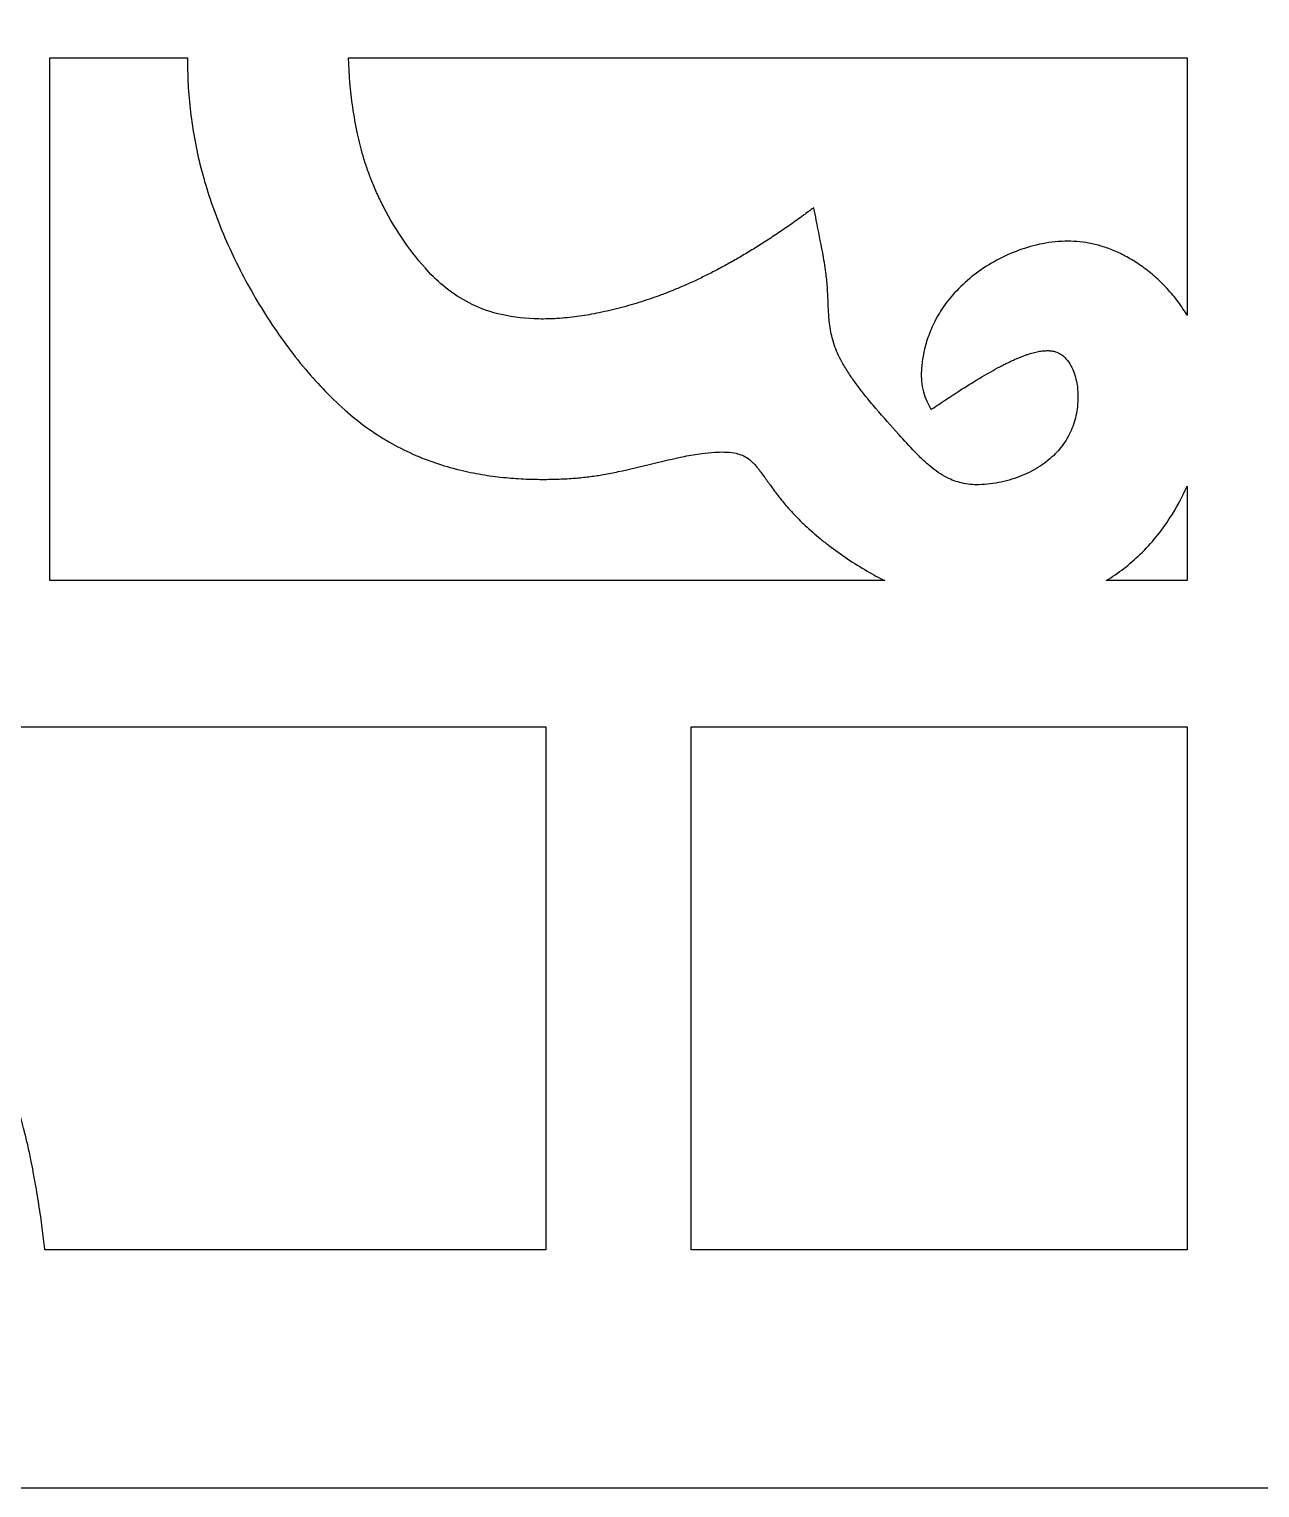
# Model space of a CAD drawing. Header units: centimetres. Extents: x -27 to -20.3, y -9 to 9.
# Drawn here: x -25.649 to -23.642, y -9 to -6.621 of the extents above; entities that cross this region are included whole.
import ezdxf

# ---------------------------------------------------------------- set-up
doc = ezdxf.new("R2010")
doc.units = ezdxf.units.CM
doc.header["$MEASUREMENT"] = 0
doc.layers.add('layer 1', color=7, linetype='Continuous')

msp = doc.modelspace()

# ---------------------------------------------------------------- linework, layer by layer
at = {"layer": 'layer 1', "color": 250}
for points, knots in [([(-20.28417, 9.00077), (-20.28417, 3.00045), (-20.28417, -2.99988), (-20.28417, -9.00021), (-20.28417, -9.00021), (-22.52248, -9.00021), (-24.76082, -9.00021), (-26.99914, -9.00021), (-26.99914, -9.00021), (-26.99914, -2.99988), (-26.99914, 3.00045), (-26.99914, 9.00077), (-26.99914, 9.00077), (-24.76082, 9.00077), (-22.52248, 9.00077), (-20.28417, 9.00077)], [0, 0, 0, 0, 0.2, 0.2, 0.2, 0.2, 0.4, 0.4, 0.4, 0.4, 0.6, 0.6, 0.6, 0.6, 1, 1, 1, 1]), ([(-26.13661, -8.08101), (-26.13159, -8.07943), (-26.12648, -8.07803), (-26.12138, -8.07676), (-26.12138, -8.07676), (-26.11349, -8.07485), (-26.10552, -8.07333), (-26.09749, -8.07223), (-26.09749, -8.07223), (-26.08942, -8.07112), (-26.08131, -8.07044), (-26.07318, -8.07019), (-26.07318, -8.07019), (-26.05958, -8.06974), (-26.046, -8.07039), (-26.03254, -8.07216), (-26.03254, -8.07216), (-26.01514, -8.07444), (-25.99788, -8.0778), (-25.98085, -8.0822), (-25.98085, -8.0822), (-25.94596, -8.09124), (-25.91205, -8.10364), (-25.87952, -8.11927), (-25.87952, -8.11927), (-25.85227, -8.13235), (-25.82671, -8.14858), (-25.80321, -8.16769), (-25.80321, -8.16769), (-25.77905, -8.18732), (-25.75761, -8.20993), (-25.73927, -8.23515), (-25.73927, -8.23515), (-25.7185, -8.26371), (-25.70106, -8.29446), (-25.68722, -8.32698), (-25.68722, -8.32698), (-25.68136, -8.34074), (-25.67604, -8.35472), (-25.67138, -8.36892), (-25.67138, -8.36892), (-25.66582, -8.38567), (-25.66089, -8.40258), (-25.65653, -8.41967), (-25.65653, -8.41967), (-25.65469, -8.42679), (-25.65299, -8.43395), (-25.65134, -8.44113), (-25.65134, -8.44113), (-25.64952, -8.44911), (-25.64778, -8.4571), (-25.64615, -8.46512), (-25.64615, -8.46512), (-25.6448, -8.47169), (-25.64353, -8.47826), (-25.64228, -8.48485), (-25.64228, -8.48485), (-25.6408, -8.49264), (-25.63941, -8.50046), (-25.63807, -8.50826), (-25.63807, -8.50826), (-25.6359, -8.52152), (-25.63377, -8.53476), (-25.63163, -8.54803), (-25.63163, -8.54803), (-25.63066, -8.55438), (-25.62974, -8.56075), (-25.62886, -8.5671), (-25.62886, -8.5671), (-25.62804, -8.57311), (-25.62726, -8.57913), (-25.62651, -8.58514), (-25.62651, -8.58514), (-25.62576, -8.59098), (-25.62509, -8.59682), (-25.62442, -8.60268), (-25.62442, -8.60268), (-25.6241, -8.60573), (-25.62377, -8.60878), (-25.62346, -8.61182), (-25.62346, -8.61182), (-25.35106, -8.61182), (-25.07871, -8.61182), (-24.80634, -8.61182), (-24.80634, -8.61182), (-24.80634, -8.32757), (-24.80634, -8.04334), (-24.80634, -7.75909), (-24.80634, -7.75909), (-25.15062, -7.75909), (-25.49492, -7.75909), (-25.83918, -7.75909), (-25.83918, -7.75909), (-25.84345, -7.75909), (-25.84768, -7.75909), (-25.8519, -7.75909), (-25.8519, -7.75909), (-25.8521, -7.75909), (-25.85229, -7.75909), (-25.8525, -7.75909), (-25.8525, -7.75909), (-25.8525, -7.75888), (-25.8525, -7.75868), (-25.8525, -7.75848), (-25.8525, -7.75848), (-25.8525, -7.75422), (-25.8525, -7.74995), (-25.8525, -7.74569), (-25.8525, -7.74569), (-25.8525, -7.73197), (-25.8525, -7.71825), (-25.8525, -7.70453), (-25.8525, -7.70453), (-25.8525, -7.6476), (-25.8525, -7.59069), (-25.8525, -7.53377), (-25.8525, -7.53377), (-25.8525, -7.24507), (-25.8525, -6.95635), (-25.8525, -6.66766), (-25.8525, -6.66766), (-26.1222, -6.66766), (-26.39188, -6.66766), (-26.66156, -6.66766), (-26.66156, -6.66766), (-26.66156, -6.96663), (-26.66156, -7.26562), (-26.66156, -7.5646), (-26.66156, -7.5646), (-26.6593, -7.56485), (-26.65705, -7.5651), (-26.65478, -7.56536), (-26.65478, -7.56536), (-26.64897, -7.56602), (-26.64317, -7.56671), (-26.63736, -7.56744), (-26.63736, -7.56744), (-26.6314, -7.56821), (-26.62541, -7.569), (-26.61944, -7.56984), (-26.61944, -7.56984), (-26.61316, -7.57071), (-26.60692, -7.57162), (-26.60065, -7.57258), (-26.60065, -7.57258), (-26.58747, -7.57473), (-26.57431, -7.5769), (-26.56114, -7.57906), (-26.56114, -7.57906), (-26.55333, -7.58043), (-26.54556, -7.58185), (-26.53776, -7.58333), (-26.53776, -7.58333), (-26.53121, -7.58457), (-26.52465, -7.58587), (-26.51815, -7.58722), (-26.51815, -7.58722), (-26.51017, -7.58887), (-26.50226, -7.59062), (-26.49433, -7.59244), (-26.49433, -7.59244), (-26.48719, -7.59411), (-26.48009, -7.59584), (-26.473, -7.59768), (-26.473, -7.59768), (-26.45603, -7.60206), (-26.4392, -7.60704), (-26.42259, -7.61262), (-26.42259, -7.61262), (-26.40848, -7.61736), (-26.39461, -7.62266), (-26.38095, -7.62856), (-26.38095, -7.62856), (-26.34863, -7.64252), (-26.31809, -7.66007), (-26.28971, -7.68098), (-26.28971, -7.68098), (-26.26467, -7.69943), (-26.24222, -7.72102), (-26.22268, -7.74535), (-26.22268, -7.74535), (-26.20374, -7.76901), (-26.18763, -7.79475), (-26.17462, -7.82219), (-26.17462, -7.82219), (-26.15908, -7.85493), (-26.14678, -7.88905), (-26.1378, -7.92421), (-26.1378, -7.92421), (-26.13344, -7.94132), (-26.13009, -7.95869), (-26.12784, -7.97623), (-26.12784, -7.97623), (-26.12608, -7.9898), (-26.12541, -8.00346), (-26.12587, -8.01714), (-26.12587, -8.01714), (-26.12612, -8.02533), (-26.12679, -8.0335), (-26.1279, -8.04161), (-26.1279, -8.04161), (-26.12899, -8.0497), (-26.1305, -8.05773), (-26.13239, -8.06566), (-26.13239, -8.06566), (-26.13364, -8.07081), (-26.13504, -8.07593), (-26.13661, -8.08101)], [0, 0, 0, 0, 0.0188679, 0.0188679, 0.0188679, 0.0188679, 0.0377358, 0.0377358, 0.0377358, 0.0377358, 0.0566038, 0.0566038, 0.0566038, 0.0566038, 0.0754717, 0.0754717, 0.0754717, 0.0754717, 0.0943396, 0.0943396, 0.0943396, 0.0943396, 0.1132075, 0.1132075, 0.1132075, 0.1132075, 0.1320755, 0.1320755, 0.1320755, 0.1320755, 0.1509434, 0.1509434, 0.1509434, 0.1509434, 0.1698113, 0.1698113, 0.1698113, 0.1698113, 0.1886792, 0.1886792, 0.1886792, 0.1886792, 0.2075472, 0.2075472, 0.2075472, 0.2075472, 0.2264151, 0.2264151, 0.2264151, 0.2264151, 0.245283, 0.245283, 0.245283, 0.245283, 0.2641509, 0.2641509, 0.2641509, 0.2641509, 0.2830189, 0.2830189, 0.2830189, 0.2830189, 0.3018868, 0.3018868, 0.3018868, 0.3018868, 0.3207547, 0.3207547, 0.3207547, 0.3207547, 0.3396226, 0.3396226, 0.3396226, 0.3396226, 0.3584906, 0.3584906, 0.3584906, 0.3584906, 0.3773585, 0.3773585, 0.3773585, 0.3773585, 0.3962264, 0.3962264, 0.3962264, 0.3962264, 0.4150943, 0.4150943, 0.4150943, 0.4150943, 0.4339623, 0.4339623, 0.4339623, 0.4339623, 0.4528302, 0.4528302, 0.4528302, 0.4528302, 0.4716981, 0.4716981, 0.4716981, 0.4716981, 0.490566, 0.490566, 0.490566, 0.490566, 0.509434, 0.509434, 0.509434, 0.509434, 0.5283019, 0.5283019, 0.5283019, 0.5283019, 0.5471698, 0.5471698, 0.5471698, 0.5471698, 0.5660377, 0.5660377, 0.5660377, 0.5660377, 0.5849057, 0.5849057, 0.5849057, 0.5849057, 0.6037736, 0.6037736, 0.6037736, 0.6037736, 0.6226415, 0.6226415, 0.6226415, 0.6226415, 0.6415094, 0.6415094, 0.6415094, 0.6415094, 0.6603774, 0.6603774, 0.6603774, 0.6603774, 0.6792453, 0.6792453, 0.6792453, 0.6792453, 0.6981132, 0.6981132, 0.6981132, 0.6981132, 0.7169811, 0.7169811, 0.7169811, 0.7169811, 0.7358491, 0.7358491, 0.7358491, 0.7358491, 0.754717, 0.754717, 0.754717, 0.754717, 0.7735849, 0.7735849, 0.7735849, 0.7735849, 0.7924528, 0.7924528, 0.7924528, 0.7924528, 0.8113208, 0.8113208, 0.8113208, 0.8113208, 0.8301887, 0.8301887, 0.8301887, 0.8301887, 0.8490566, 0.8490566, 0.8490566, 0.8490566, 0.8679245, 0.8679245, 0.8679245, 0.8679245, 0.8867925, 0.8867925, 0.8867925, 0.8867925, 0.9056604, 0.9056604, 0.9056604, 0.9056604, 0.9245283, 0.9245283, 0.9245283, 0.9245283, 0.9433962, 0.9433962, 0.9433962, 0.9433962, 0.9622642, 0.9622642, 0.9622642, 0.9622642, 1, 1, 1, 1]), ([(-24.25336, -7.52038), (-24.26309, -7.51545), (-24.27269, -7.51025), (-24.28214, -7.50477), (-24.28214, -7.50477), (-24.29298, -7.49846), (-24.30362, -7.49181), (-24.31406, -7.48484), (-24.31406, -7.48484), (-24.32443, -7.47788), (-24.33458, -7.47059), (-24.34448, -7.46299), (-24.34448, -7.46299), (-24.34913, -7.45944), (-24.35367, -7.45584), (-24.35819, -7.45215), (-24.35819, -7.45215), (-24.36251, -7.44862), (-24.36678, -7.44502), (-24.371, -7.44134), (-24.371, -7.44134), (-24.37505, -7.43778), (-24.37909, -7.43417), (-24.38303, -7.43048), (-24.38303, -7.43048), (-24.38667, -7.42707), (-24.39028, -7.42361), (-24.39382, -7.42008), (-24.39382, -7.42008), (-24.39705, -7.41681), (-24.40024, -7.41349), (-24.40339, -7.41012), (-24.40339, -7.41012), (-24.40656, -7.40675), (-24.40961, -7.40331), (-24.41263, -7.39984), (-24.41263, -7.39984), (-24.41519, -7.39689), (-24.41772, -7.39389), (-24.42021, -7.39084), (-24.42021, -7.39084), (-24.42282, -7.38762), (-24.42541, -7.38437), (-24.42795, -7.38108), (-24.42795, -7.38108), (-24.42985, -7.37862), (-24.43173, -7.37616), (-24.43358, -7.37367), (-24.43358, -7.37367), (-24.43594, -7.37049), (-24.43827, -7.36729), (-24.44058, -7.36407), (-24.44058, -7.36407), (-24.44413, -7.3591), (-24.44771, -7.35413), (-24.45128, -7.34917), (-24.45128, -7.34917), (-24.45312, -7.34661), (-24.45502, -7.34406), (-24.45693, -7.34155), (-24.45693, -7.34155), (-24.45815, -7.33993), (-24.4594, -7.33833), (-24.46067, -7.33675), (-24.46067, -7.33675), (-24.46226, -7.33482), (-24.4639, -7.33292), (-24.46557, -7.33107), (-24.46557, -7.33107), (-24.46683, -7.32965), (-24.46815, -7.3283), (-24.4695, -7.327), (-24.4695, -7.327), (-24.4724, -7.32418), (-24.47557, -7.32167), (-24.47895, -7.31949), (-24.47895, -7.31949), (-24.48181, -7.31764), (-24.48489, -7.31612), (-24.48806, -7.31497), (-24.48806, -7.31497), (-24.49156, -7.31367), (-24.49512, -7.31273), (-24.49881, -7.31212), (-24.49881, -7.31212), (-24.50434, -7.31121), (-24.50991, -7.31069), (-24.51553, -7.31053), (-24.51553, -7.31053), (-24.52066, -7.3104), (-24.52579, -7.31051), (-24.53092, -7.31083), (-24.53092, -7.31083), (-24.53789, -7.31128), (-24.54486, -7.31197), (-24.5518, -7.3129), (-24.5518, -7.3129), (-24.5613, -7.31415), (-24.5707, -7.31576), (-24.58007, -7.31768), (-24.58007, -7.31768), (-24.59788, -7.32136), (-24.61562, -7.32535), (-24.63329, -7.3297), (-24.63329, -7.3297), (-24.65153, -7.33418), (-24.66979, -7.33847), (-24.68811, -7.34255), (-24.68811, -7.34255), (-24.69604, -7.34433), (-24.70402, -7.3459), (-24.71202, -7.34728), (-24.71202, -7.34728), (-24.71558, -7.34787), (-24.71917, -7.34845), (-24.72278, -7.34899), (-24.72278, -7.34899), (-24.72628, -7.34953), (-24.72983, -7.35001), (-24.73333, -7.35047), (-24.73333, -7.35047), (-24.7371, -7.35096), (-24.74087, -7.3514), (-24.74467, -7.35181), (-24.74467, -7.35181), (-24.7485, -7.35223), (-24.75233, -7.3526), (-24.75616, -7.35293), (-24.75616, -7.35293), (-24.76021, -7.35328), (-24.76428, -7.35358), (-24.76834, -7.35385), (-24.76834, -7.35385), (-24.77254, -7.35412), (-24.77679, -7.35434), (-24.781, -7.35453), (-24.781, -7.35453), (-24.78542, -7.35471), (-24.78981, -7.35485), (-24.79427, -7.35496), (-24.79427, -7.35496), (-24.79892, -7.35506), (-24.80359, -7.35512), (-24.80828, -7.35513), (-24.80828, -7.35513), (-24.81341, -7.35515), (-24.81855, -7.3551), (-24.82368, -7.35501), (-24.82368, -7.35501), (-24.82857, -7.35492), (-24.8335, -7.35477), (-24.83841, -7.35457), (-24.83841, -7.35457), (-24.84396, -7.35434), (-24.84952, -7.35403), (-24.85505, -7.35367), (-24.85505, -7.35367), (-24.86042, -7.3533), (-24.86575, -7.35285), (-24.87112, -7.35236), (-24.87112, -7.35236), (-24.87703, -7.3518), (-24.88293, -7.35114), (-24.88884, -7.35039), (-24.88884, -7.35039), (-24.89453, -7.34966), (-24.90024, -7.34886), (-24.90593, -7.34794), (-24.90593, -7.34794), (-24.91215, -7.34696), (-24.9183, -7.34586), (-24.92446, -7.34466), (-24.92446, -7.34466), (-24.93044, -7.34348), (-24.93643, -7.3422), (-24.94238, -7.34079), (-24.94238, -7.34079), (-24.95558, -7.33768), (-24.96864, -7.33402), (-24.98154, -7.32981), (-24.98154, -7.32981), (-24.99389, -7.32576), (-25.0061, -7.32116), (-25.01804, -7.31604), (-25.01804, -7.31604), (-25.0315, -7.31025), (-25.04464, -7.3038), (-25.05743, -7.29667), (-25.05743, -7.29667), (-25.07003, -7.28964), (-25.08226, -7.28196), (-25.09402, -7.27366), (-25.09402, -7.27366), (-25.10613, -7.26512), (-25.11781, -7.256), (-25.129, -7.24629), (-25.129, -7.24629), (-25.14181, -7.23523), (-25.15413, -7.22359), (-25.16593, -7.21145), (-25.16593, -7.21145), (-25.17715, -7.19989), (-25.18796, -7.18792), (-25.19829, -7.17556), (-25.19829, -7.17556), (-25.20965, -7.16203), (-25.22053, -7.14814), (-25.23094, -7.13389), (-25.23094, -7.13389), (-25.25114, -7.10629), (-25.26969, -7.07755), (-25.28653, -7.04777), (-25.28653, -7.04777), (-25.3035, -7.01779), (-25.31874, -6.98688), (-25.33216, -6.95512), (-25.33216, -6.95512), (-25.33861, -6.93989), (-25.34459, -6.92444), (-25.35009, -6.90882), (-25.35009, -6.90882), (-25.35532, -6.89397), (-25.36008, -6.87895), (-25.36437, -6.86377), (-25.36437, -6.86377), (-25.36862, -6.84869), (-25.37237, -6.83345), (-25.37562, -6.81811), (-25.37562, -6.81811), (-25.37882, -6.803), (-25.38151, -6.78777), (-25.3837, -6.77249), (-25.3837, -6.77249), (-25.38796, -6.74272), (-25.39027, -6.71274), (-25.39062, -6.68267), (-25.39062, -6.68267), (-25.39066, -6.67766), (-25.39069, -6.67265), (-25.39065, -6.66766), (-25.39065, -6.66766), (-25.46556, -6.66766), (-25.54048, -6.66766), (-25.61541, -6.66766), (-25.61541, -6.66766), (-25.61541, -6.95189), (-25.61541, -7.23614), (-25.61541, -7.52038), (-25.61541, -7.52038), (-25.1614, -7.52038), (-24.70736, -7.52038), (-24.25336, -7.52038)], [0, 0, 0, 0, 0.015625, 0.015625, 0.015625, 0.015625, 0.03125, 0.03125, 0.03125, 0.03125, 0.046875, 0.046875, 0.046875, 0.046875, 0.0625, 0.0625, 0.0625, 0.0625, 0.078125, 0.078125, 0.078125, 0.078125, 0.09375, 0.09375, 0.09375, 0.09375, 0.109375, 0.109375, 0.109375, 0.109375, 0.125, 0.125, 0.125, 0.125, 0.140625, 0.140625, 0.140625, 0.140625, 0.15625, 0.15625, 0.15625, 0.15625, 0.171875, 0.171875, 0.171875, 0.171875, 0.1875, 0.1875, 0.1875, 0.1875, 0.203125, 0.203125, 0.203125, 0.203125, 0.21875, 0.21875, 0.21875, 0.21875, 0.234375, 0.234375, 0.234375, 0.234375, 0.25, 0.25, 0.25, 0.25, 0.265625, 0.265625, 0.265625, 0.265625, 0.28125, 0.28125, 0.28125, 0.28125, 0.296875, 0.296875, 0.296875, 0.296875, 0.3125, 0.3125, 0.3125, 0.3125, 0.328125, 0.328125, 0.328125, 0.328125, 0.34375, 0.34375, 0.34375, 0.34375, 0.359375, 0.359375, 0.359375, 0.359375, 0.375, 0.375, 0.375, 0.375, 0.390625, 0.390625, 0.390625, 0.390625, 0.40625, 0.40625, 0.40625, 0.40625, 0.421875, 0.421875, 0.421875, 0.421875, 0.4375, 0.4375, 0.4375, 0.4375, 0.453125, 0.453125, 0.453125, 0.453125, 0.46875, 0.46875, 0.46875, 0.46875, 0.484375, 0.484375, 0.484375, 0.484375, 0.5, 0.5, 0.5, 0.5, 0.515625, 0.515625, 0.515625, 0.515625, 0.53125, 0.53125, 0.53125, 0.53125, 0.546875, 0.546875, 0.546875, 0.546875, 0.5625, 0.5625, 0.5625, 0.5625, 0.578125, 0.578125, 0.578125, 0.578125, 0.59375, 0.59375, 0.59375, 0.59375, 0.609375, 0.609375, 0.609375, 0.609375, 0.625, 0.625, 0.625, 0.625, 0.640625, 0.640625, 0.640625, 0.640625, 0.65625, 0.65625, 0.65625, 0.65625, 0.671875, 0.671875, 0.671875, 0.671875, 0.6875, 0.6875, 0.6875, 0.6875, 0.703125, 0.703125, 0.703125, 0.703125, 0.71875, 0.71875, 0.71875, 0.71875, 0.734375, 0.734375, 0.734375, 0.734375, 0.75, 0.75, 0.75, 0.75, 0.765625, 0.765625, 0.765625, 0.765625, 0.78125, 0.78125, 0.78125, 0.78125, 0.796875, 0.796875, 0.796875, 0.796875, 0.8125, 0.8125, 0.8125, 0.8125, 0.828125, 0.828125, 0.828125, 0.828125, 0.84375, 0.84375, 0.84375, 0.84375, 0.859375, 0.859375, 0.859375, 0.859375, 0.875, 0.875, 0.875, 0.875, 0.890625, 0.890625, 0.890625, 0.890625, 0.90625, 0.90625, 0.90625, 0.90625, 0.921875, 0.921875, 0.921875, 0.921875, 0.9375, 0.9375, 0.9375, 0.9375, 0.953125, 0.953125, 0.953125, 0.953125, 0.96875, 0.96875, 0.96875, 0.96875, 1, 1, 1, 1]), ([(-24.23046, -7.28192), (-24.22168, -7.29146), (-24.21288, -7.30102), (-24.20409, -7.31056), (-24.20409, -7.31056), (-24.19956, -7.31527), (-24.19492, -7.31986), (-24.19017, -7.32434), (-24.19017, -7.32434), (-24.1867, -7.32763), (-24.18313, -7.3308), (-24.17948, -7.33385), (-24.17948, -7.33385), (-24.17101, -7.34093), (-24.16179, -7.34708), (-24.15204, -7.35221), (-24.15204, -7.35221), (-24.14446, -7.35618), (-24.13646, -7.35912), (-24.12812, -7.361), (-24.12812, -7.361), (-24.11884, -7.3631), (-24.10932, -7.36407), (-24.0998, -7.36386), (-24.0998, -7.36386), (-24.08758, -7.3636), (-24.07542, -7.36215), (-24.06347, -7.35954), (-24.06347, -7.35954), (-24.05178, -7.35696), (-24.04038, -7.35339), (-24.02932, -7.34886), (-24.02932, -7.34886), (-24.01908, -7.34466), (-24.00931, -7.33954), (-24.00001, -7.33353), (-24.00001, -7.33353), (-23.99117, -7.32782), (-23.983, -7.32119), (-23.97556, -7.31373), (-23.97556, -7.31373), (-23.96875, -7.3069), (-23.96276, -7.29936), (-23.95766, -7.29117), (-23.95766, -7.29117), (-23.95268, -7.28313), (-23.9486, -7.27458), (-23.94557, -7.26561), (-23.94557, -7.26561), (-23.94238, -7.25627), (-23.94024, -7.24663), (-23.93919, -7.2368), (-23.93919, -7.2368), (-23.93804, -7.22615), (-23.93804, -7.21547), (-23.93923, -7.20482), (-23.93923, -7.20482), (-23.94019, -7.19592), (-23.94229, -7.18723), (-23.94547, -7.17888), (-23.94547, -7.17888), (-23.94865, -7.17049), (-23.95343, -7.16292), (-23.95957, -7.15645), (-23.95957, -7.15645), (-23.96382, -7.152), (-23.96904, -7.14878), (-23.97489, -7.14698), (-23.97489, -7.14698), (-23.97659, -7.14644), (-23.97834, -7.14606), (-23.98008, -7.14578), (-23.98008, -7.14578), (-23.98212, -7.14544), (-23.98421, -7.14524), (-23.98627, -7.14517), (-23.98627, -7.14517), (-23.98846, -7.14509), (-23.99065, -7.14514), (-23.99283, -7.1453), (-23.99283, -7.1453), (-23.99549, -7.14549), (-23.9982, -7.14582), (-24.00087, -7.14627), (-24.00087, -7.14627), (-24.00361, -7.14674), (-24.00633, -7.14731), (-24.00902, -7.14799), (-24.00902, -7.14799), (-24.01236, -7.14883), (-24.01568, -7.14978), (-24.01895, -7.15083), (-24.01895, -7.15083), (-24.02061, -7.15138), (-24.02224, -7.15193), (-24.02389, -7.15252), (-24.02389, -7.15252), (-24.02571, -7.15315), (-24.02753, -7.15383), (-24.02934, -7.15452), (-24.02934, -7.15452), (-24.03115, -7.15523), (-24.03293, -7.15593), (-24.03474, -7.15669), (-24.03474, -7.15669), (-24.03671, -7.1575), (-24.03865, -7.15833), (-24.04062, -7.15918), (-24.04062, -7.15918), (-24.04256, -7.16005), (-24.04452, -7.16092), (-24.04646, -7.16182), (-24.04646, -7.16182), (-24.04859, -7.1628), (-24.05069, -7.16382), (-24.05281, -7.16482), (-24.05281, -7.16482), (-24.05493, -7.16586), (-24.05701, -7.1669), (-24.0591, -7.16796), (-24.0591, -7.16796), (-24.06133, -7.1691), (-24.06355, -7.17023), (-24.06576, -7.17141), (-24.06576, -7.17141), (-24.07553, -7.17688), (-24.0853, -7.18237), (-24.09504, -7.18783), (-24.09504, -7.18783), (-24.10606, -7.19464), (-24.11706, -7.20145), (-24.12809, -7.20825), (-24.12809, -7.20825), (-24.14055, -7.21647), (-24.15299, -7.22471), (-24.16543, -7.23293), (-24.16543, -7.23293), (-24.16944, -7.23558), (-24.17346, -7.23824), (-24.17751, -7.2409), (-24.17751, -7.2409), (-24.17769, -7.24102), (-24.17788, -7.24115), (-24.17807, -7.24127), (-24.17807, -7.24127), (-24.17816, -7.24107), (-24.17824, -7.24087), (-24.17834, -7.24067), (-24.17834, -7.24067), (-24.18046, -7.2363), (-24.18257, -7.23195), (-24.18467, -7.2276), (-24.18467, -7.2276), (-24.18703, -7.22271), (-24.18889, -7.21764), (-24.19029, -7.2124), (-24.19029, -7.2124), (-24.19181, -7.20672), (-24.19282, -7.2009), (-24.19335, -7.19502), (-24.19335, -7.19502), (-24.19363, -7.19194), (-24.19379, -7.18887), (-24.19383, -7.18577), (-24.19383, -7.18577), (-24.19386, -7.18242), (-24.19379, -7.17906), (-24.19362, -7.17571), (-24.19362, -7.17571), (-24.1934, -7.17229), (-24.19309, -7.16887), (-24.19268, -7.16547), (-24.19268, -7.16547), (-24.19221, -7.1617), (-24.19165, -7.15795), (-24.19095, -7.15421), (-24.19095, -7.15421), (-24.19022, -7.15016), (-24.18936, -7.14613), (-24.18838, -7.14211), (-24.18838, -7.14211), (-24.1874, -7.13811), (-24.18632, -7.13416), (-24.1851, -7.13021), (-24.1851, -7.13021), (-24.18373, -7.12578), (-24.18222, -7.12138), (-24.18057, -7.11704), (-24.18057, -7.11704), (-24.17892, -7.11272), (-24.17713, -7.10847), (-24.17517, -7.10428), (-24.17517, -7.10428), (-24.17089, -7.09496), (-24.1659, -7.08601), (-24.16026, -7.07745), (-24.16026, -7.07745), (-24.15721, -7.07278), (-24.15393, -7.06824), (-24.15048, -7.06383), (-24.15048, -7.06383), (-24.14698, -7.05937), (-24.1433, -7.05505), (-24.13944, -7.05088), (-24.13944, -7.05088), (-24.12188, -7.03183), (-24.1017, -7.0156), (-24.07936, -7.00253), (-24.07936, -7.00253), (-24.05651, -6.98914), (-24.03199, -6.9792), (-24.00629, -6.97293), (-24.00629, -6.97293), (-23.9927, -6.96958), (-23.97882, -6.96757), (-23.96485, -6.96687), (-23.96485, -6.96687), (-23.95175, -6.96622), (-23.93864, -6.96691), (-23.92566, -6.96894), (-23.92566, -6.96894), (-23.9187, -6.97004), (-23.9118, -6.97151), (-23.905, -6.97336), (-23.905, -6.97336), (-23.89802, -6.97526), (-23.89115, -6.97755), (-23.8844, -6.98015), (-23.8844, -6.98015), (-23.87744, -6.9829), (-23.87057, -6.98598), (-23.86394, -6.98944), (-23.86394, -6.98944), (-23.85681, -6.99311), (-23.84992, -6.99713), (-23.84321, -7.00148), (-23.84321, -7.00148), (-23.83601, -7.00613), (-23.82911, -7.01113), (-23.82241, -7.01646), (-23.82241, -7.01646), (-23.81563, -7.02186), (-23.80914, -7.0276), (-23.80291, -7.03363), (-23.80291, -7.03363), (-23.79613, -7.0402), (-23.78969, -7.04714), (-23.78362, -7.05442), (-23.78362, -7.05442), (-23.77769, -7.06155), (-23.77212, -7.069), (-23.76699, -7.07675), (-23.76699, -7.07675), (-23.76463, -7.08028), (-23.76238, -7.0839), (-23.7602, -7.08759), (-23.7602, -7.08759), (-23.7602, -6.9476), (-23.7602, -6.80762), (-23.7602, -6.66766), (-23.7602, -6.66766), (-24.21616, -6.66766), (-24.67212, -6.66766), (-25.12808, -6.66766), (-25.12808, -6.66766), (-25.12721, -6.69451), (-25.1249, -6.72129), (-25.1211, -6.74789), (-25.1211, -6.74789), (-25.11903, -6.76247), (-25.11649, -6.77698), (-25.11345, -6.79139), (-25.11345, -6.79139), (-25.11092, -6.80345), (-25.10792, -6.8154), (-25.10444, -6.82722), (-25.10444, -6.82722), (-25.1024, -6.83419), (-25.10021, -6.84112), (-25.09782, -6.84798), (-25.09782, -6.84798), (-25.09545, -6.85487), (-25.09291, -6.86169), (-25.09023, -6.86845), (-25.09023, -6.86845), (-25.08734, -6.87567), (-25.08427, -6.88284), (-25.08103, -6.88991), (-25.08103, -6.88991), (-25.07764, -6.89733), (-25.07409, -6.90465), (-25.07038, -6.91188), (-25.07038, -6.91188), (-25.05076, -6.94997), (-25.02631, -6.98509), (-24.99742, -7.01662), (-24.99742, -7.01662), (-24.97718, -7.0387), (-24.95324, -7.05663), (-24.92638, -7.06974), (-24.92638, -7.06974), (-24.91115, -7.07719), (-24.89512, -7.08277), (-24.87858, -7.08641), (-24.87858, -7.08641), (-24.85851, -7.09081), (-24.83809, -7.09319), (-24.81753, -7.09351), (-24.81753, -7.09351), (-24.8077, -7.09366), (-24.79791, -7.09344), (-24.78811, -7.09281), (-24.78811, -7.09281), (-24.77706, -7.09212), (-24.76607, -7.09101), (-24.75509, -7.08952), (-24.75509, -7.08952), (-24.74457, -7.08809), (-24.73411, -7.08636), (-24.7237, -7.0843), (-24.7237, -7.0843), (-24.71203, -7.082), (-24.70045, -7.07938), (-24.68894, -7.07645), (-24.68894, -7.07645), (-24.67734, -7.0735), (-24.66584, -7.07023), (-24.65443, -7.06669), (-24.65443, -7.06669), (-24.64291, -7.0631), (-24.63147, -7.0592), (-24.62014, -7.05502), (-24.62014, -7.05502), (-24.6142, -7.05283), (-24.60827, -7.05056), (-24.60242, -7.04823), (-24.60242, -7.04823), (-24.5964, -7.04583), (-24.59043, -7.04334), (-24.58447, -7.04079), (-24.58447, -7.04079), (-24.57839, -7.03819), (-24.57232, -7.03549), (-24.56631, -7.0327), (-24.56631, -7.0327), (-24.56008, -7.02985), (-24.55391, -7.0269), (-24.54774, -7.02388), (-24.54774, -7.02388), (-24.54146, -7.02079), (-24.53519, -7.01763), (-24.52899, -7.01438), (-24.52899, -7.01438), (-24.52252, -7.011), (-24.51609, -7.00755), (-24.50973, -7.00402), (-24.50973, -7.00402), (-24.50319, -7.00043), (-24.4967, -6.99675), (-24.4903, -6.99299), (-24.4903, -6.99299), (-24.48354, -6.98906), (-24.47683, -6.98505), (-24.47021, -6.98098), (-24.47021, -6.98098), (-24.4634, -6.97682), (-24.45668, -6.97258), (-24.44997, -6.96829), (-24.44997, -6.96829), (-24.44293, -6.96376), (-24.43594, -6.95917), (-24.429, -6.95448), (-24.429, -6.95448), (-24.42191, -6.94973), (-24.41489, -6.94491), (-24.40792, -6.94001), (-24.40792, -6.94001), (-24.40053, -6.93484), (-24.3932, -6.9296), (-24.38593, -6.92429), (-24.38593, -6.92429), (-24.38055, -6.92038), (-24.37522, -6.91648), (-24.36987, -6.91257), (-24.36987, -6.91257), (-24.36961, -6.91239), (-24.36936, -6.91222), (-24.3691, -6.91203), (-24.3691, -6.91203), (-24.36906, -6.91233), (-24.36899, -6.91264), (-24.36893, -6.91294), (-24.36893, -6.91294), (-24.36764, -6.91947), (-24.36637, -6.926), (-24.36508, -6.93253), (-24.36508, -6.93253), (-24.36162, -6.95019), (-24.35813, -6.96785), (-24.35468, -6.9855), (-24.35468, -6.9855), (-24.35271, -6.99614), (-24.35098, -7.00682), (-24.34949, -7.01752), (-24.34949, -7.01752), (-24.34842, -7.02536), (-24.34759, -7.03325), (-24.34704, -7.04114), (-24.34704, -7.04114), (-24.34687, -7.04344), (-24.34672, -7.04573), (-24.34661, -7.04803), (-24.34661, -7.04803), (-24.34629, -7.05505), (-24.34596, -7.06205), (-24.34568, -7.06907), (-24.34568, -7.06907), (-24.34547, -7.07476), (-24.34518, -7.08045), (-24.3448, -7.08612), (-24.3448, -7.08612), (-24.34458, -7.08958), (-24.3443, -7.09304), (-24.34392, -7.09648), (-24.34392, -7.09648), (-24.3434, -7.10146), (-24.34271, -7.10642), (-24.34185, -7.11137), (-24.34185, -7.11137), (-24.3411, -7.11562), (-24.3402, -7.11986), (-24.33913, -7.12408), (-24.33913, -7.12408), (-24.33787, -7.12901), (-24.33639, -7.13389), (-24.33466, -7.13869), (-24.33466, -7.13869), (-24.33295, -7.14351), (-24.33098, -7.14823), (-24.32884, -7.15286), (-24.32884, -7.15286), (-24.3266, -7.1576), (-24.32418, -7.16223), (-24.32155, -7.16677), (-24.32155, -7.16677), (-24.31815, -7.1727), (-24.31455, -7.17851), (-24.31073, -7.18418), (-24.31073, -7.18418), (-24.30737, -7.18924), (-24.30387, -7.19422), (-24.30027, -7.19909), (-24.30027, -7.19909), (-24.29577, -7.20523), (-24.29112, -7.21127), (-24.28637, -7.21723), (-24.28637, -7.21723), (-24.28037, -7.2248), (-24.27418, -7.23223), (-24.26786, -7.23955), (-24.26786, -7.23955), (-24.25555, -7.2538), (-24.24308, -7.26793), (-24.23046, -7.28192)], [0, 0, 0, 0, 0.008547, 0.008547, 0.008547, 0.008547, 0.017094, 0.017094, 0.017094, 0.017094, 0.025641, 0.025641, 0.025641, 0.025641, 0.034188, 0.034188, 0.034188, 0.034188, 0.042735, 0.042735, 0.042735, 0.042735, 0.0512821, 0.0512821, 0.0512821, 0.0512821, 0.0598291, 0.0598291, 0.0598291, 0.0598291, 0.0683761, 0.0683761, 0.0683761, 0.0683761, 0.0769231, 0.0769231, 0.0769231, 0.0769231, 0.0854701, 0.0854701, 0.0854701, 0.0854701, 0.0940171, 0.0940171, 0.0940171, 0.0940171, 0.1025641, 0.1025641, 0.1025641, 0.1025641, 0.1111111, 0.1111111, 0.1111111, 0.1111111, 0.1196581, 0.1196581, 0.1196581, 0.1196581, 0.1282051, 0.1282051, 0.1282051, 0.1282051, 0.1367521, 0.1367521, 0.1367521, 0.1367521, 0.1452991, 0.1452991, 0.1452991, 0.1452991, 0.1538462, 0.1538462, 0.1538462, 0.1538462, 0.1623932, 0.1623932, 0.1623932, 0.1623932, 0.1709402, 0.1709402, 0.1709402, 0.1709402, 0.1794872, 0.1794872, 0.1794872, 0.1794872, 0.1880342, 0.1880342, 0.1880342, 0.1880342, 0.1965812, 0.1965812, 0.1965812, 0.1965812, 0.2051282, 0.2051282, 0.2051282, 0.2051282, 0.2136752, 0.2136752, 0.2136752, 0.2136752, 0.2222222, 0.2222222, 0.2222222, 0.2222222, 0.2307692, 0.2307692, 0.2307692, 0.2307692, 0.2393162, 0.2393162, 0.2393162, 0.2393162, 0.2478632, 0.2478632, 0.2478632, 0.2478632, 0.2564103, 0.2564103, 0.2564103, 0.2564103, 0.2649573, 0.2649573, 0.2649573, 0.2649573, 0.2735043, 0.2735043, 0.2735043, 0.2735043, 0.2820513, 0.2820513, 0.2820513, 0.2820513, 0.2905983, 0.2905983, 0.2905983, 0.2905983, 0.2991453, 0.2991453, 0.2991453, 0.2991453, 0.3076923, 0.3076923, 0.3076923, 0.3076923, 0.3162393, 0.3162393, 0.3162393, 0.3162393, 0.3247863, 0.3247863, 0.3247863, 0.3247863, 0.3333333, 0.3333333, 0.3333333, 0.3333333, 0.3418803, 0.3418803, 0.3418803, 0.3418803, 0.3504274, 0.3504274, 0.3504274, 0.3504274, 0.3589744, 0.3589744, 0.3589744, 0.3589744, 0.3675214, 0.3675214, 0.3675214, 0.3675214, 0.3760684, 0.3760684, 0.3760684, 0.3760684, 0.3846154, 0.3846154, 0.3846154, 0.3846154, 0.3931624, 0.3931624, 0.3931624, 0.3931624, 0.4017094, 0.4017094, 0.4017094, 0.4017094, 0.4102564, 0.4102564, 0.4102564, 0.4102564, 0.4188034, 0.4188034, 0.4188034, 0.4188034, 0.4273504, 0.4273504, 0.4273504, 0.4273504, 0.4358974, 0.4358974, 0.4358974, 0.4358974, 0.4444444, 0.4444444, 0.4444444, 0.4444444, 0.4529915, 0.4529915, 0.4529915, 0.4529915, 0.4615385, 0.4615385, 0.4615385, 0.4615385, 0.4700855, 0.4700855, 0.4700855, 0.4700855, 0.4786325, 0.4786325, 0.4786325, 0.4786325, 0.4871795, 0.4871795, 0.4871795, 0.4871795, 0.4957265, 0.4957265, 0.4957265, 0.4957265, 0.5042735, 0.5042735, 0.5042735, 0.5042735, 0.5128205, 0.5128205, 0.5128205, 0.5128205, 0.5213675, 0.5213675, 0.5213675, 0.5213675, 0.5299145, 0.5299145, 0.5299145, 0.5299145, 0.5384615, 0.5384615, 0.5384615, 0.5384615, 0.5470085, 0.5470085, 0.5470085, 0.5470085, 0.5555556, 0.5555556, 0.5555556, 0.5555556, 0.5641026, 0.5641026, 0.5641026, 0.5641026, 0.5726496, 0.5726496, 0.5726496, 0.5726496, 0.5811966, 0.5811966, 0.5811966, 0.5811966, 0.5897436, 0.5897436, 0.5897436, 0.5897436, 0.5982906, 0.5982906, 0.5982906, 0.5982906, 0.6068376, 0.6068376, 0.6068376, 0.6068376, 0.6153846, 0.6153846, 0.6153846, 0.6153846, 0.6239316, 0.6239316, 0.6239316, 0.6239316, 0.6324786, 0.6324786, 0.6324786, 0.6324786, 0.6410256, 0.6410256, 0.6410256, 0.6410256, 0.6495726, 0.6495726, 0.6495726, 0.6495726, 0.6581197, 0.6581197, 0.6581197, 0.6581197, 0.6666667, 0.6666667, 0.6666667, 0.6666667, 0.6752137, 0.6752137, 0.6752137, 0.6752137, 0.6837607, 0.6837607, 0.6837607, 0.6837607, 0.6923077, 0.6923077, 0.6923077, 0.6923077, 0.7008547, 0.7008547, 0.7008547, 0.7008547, 0.7094017, 0.7094017, 0.7094017, 0.7094017, 0.7179487, 0.7179487, 0.7179487, 0.7179487, 0.7264957, 0.7264957, 0.7264957, 0.7264957, 0.7350427, 0.7350427, 0.7350427, 0.7350427, 0.7435897, 0.7435897, 0.7435897, 0.7435897, 0.7521368, 0.7521368, 0.7521368, 0.7521368, 0.7606838, 0.7606838, 0.7606838, 0.7606838, 0.7692308, 0.7692308, 0.7692308, 0.7692308, 0.7777778, 0.7777778, 0.7777778, 0.7777778, 0.7863248, 0.7863248, 0.7863248, 0.7863248, 0.7948718, 0.7948718, 0.7948718, 0.7948718, 0.8034188, 0.8034188, 0.8034188, 0.8034188, 0.8119658, 0.8119658, 0.8119658, 0.8119658, 0.8205128, 0.8205128, 0.8205128, 0.8205128, 0.8290598, 0.8290598, 0.8290598, 0.8290598, 0.8376068, 0.8376068, 0.8376068, 0.8376068, 0.8461538, 0.8461538, 0.8461538, 0.8461538, 0.8547009, 0.8547009, 0.8547009, 0.8547009, 0.8632479, 0.8632479, 0.8632479, 0.8632479, 0.8717949, 0.8717949, 0.8717949, 0.8717949, 0.8803419, 0.8803419, 0.8803419, 0.8803419, 0.8888889, 0.8888889, 0.8888889, 0.8888889, 0.8974359, 0.8974359, 0.8974359, 0.8974359, 0.9059829, 0.9059829, 0.9059829, 0.9059829, 0.9145299, 0.9145299, 0.9145299, 0.9145299, 0.9230769, 0.9230769, 0.9230769, 0.9230769, 0.9316239, 0.9316239, 0.9316239, 0.9316239, 0.9401709, 0.9401709, 0.9401709, 0.9401709, 0.9487179, 0.9487179, 0.9487179, 0.9487179, 0.957265, 0.957265, 0.957265, 0.957265, 0.965812, 0.965812, 0.965812, 0.965812, 0.974359, 0.974359, 0.974359, 0.974359, 0.982906, 0.982906, 0.982906, 0.982906, 1, 1, 1, 1]), ([(-23.89233, -7.52038), (-23.84826, -7.52038), (-23.80422, -7.52038), (-23.7602, -7.52038), (-23.7602, -7.52038), (-23.7602, -7.46904), (-23.7602, -7.41769), (-23.7602, -7.36634), (-23.7602, -7.36634), (-23.76828, -7.38427), (-23.77766, -7.40155), (-23.78827, -7.41809), (-23.78827, -7.41809), (-23.80208, -7.43967), (-23.8183, -7.4595), (-23.83666, -7.47731), (-23.83666, -7.47731), (-23.85358, -7.49371), (-23.87221, -7.50814), (-23.89233, -7.52038)], [0, 0, 0, 0, 0.1666667, 0.1666667, 0.1666667, 0.1666667, 0.3333333, 0.3333333, 0.3333333, 0.3333333, 0.5, 0.5, 0.5, 0.5, 0.6666667, 0.6666667, 0.6666667, 0.6666667, 1, 1, 1, 1]), ([(-23.7602, -8.61182), (-23.7602, -8.32757), (-23.7602, -8.04334), (-23.7602, -7.75909), (-23.7602, -7.75909), (-24.02988, -7.75909), (-24.29959, -7.75909), (-24.56926, -7.75909), (-24.56926, -7.75909), (-24.56926, -8.04334), (-24.56926, -8.32757), (-24.56926, -8.61182), (-24.56926, -8.61182), (-24.29959, -8.61182), (-24.02988, -8.61182), (-23.7602, -8.61182)], [0, 0, 0, 0, 0.2, 0.2, 0.2, 0.2, 0.4, 0.4, 0.4, 0.4, 0.6, 0.6, 0.6, 0.6, 1, 1, 1, 1])]:
    msp.add_open_spline(points, degree=3, knots=knots, dxfattribs=at)

doc.saveas('drawing.dxf')
